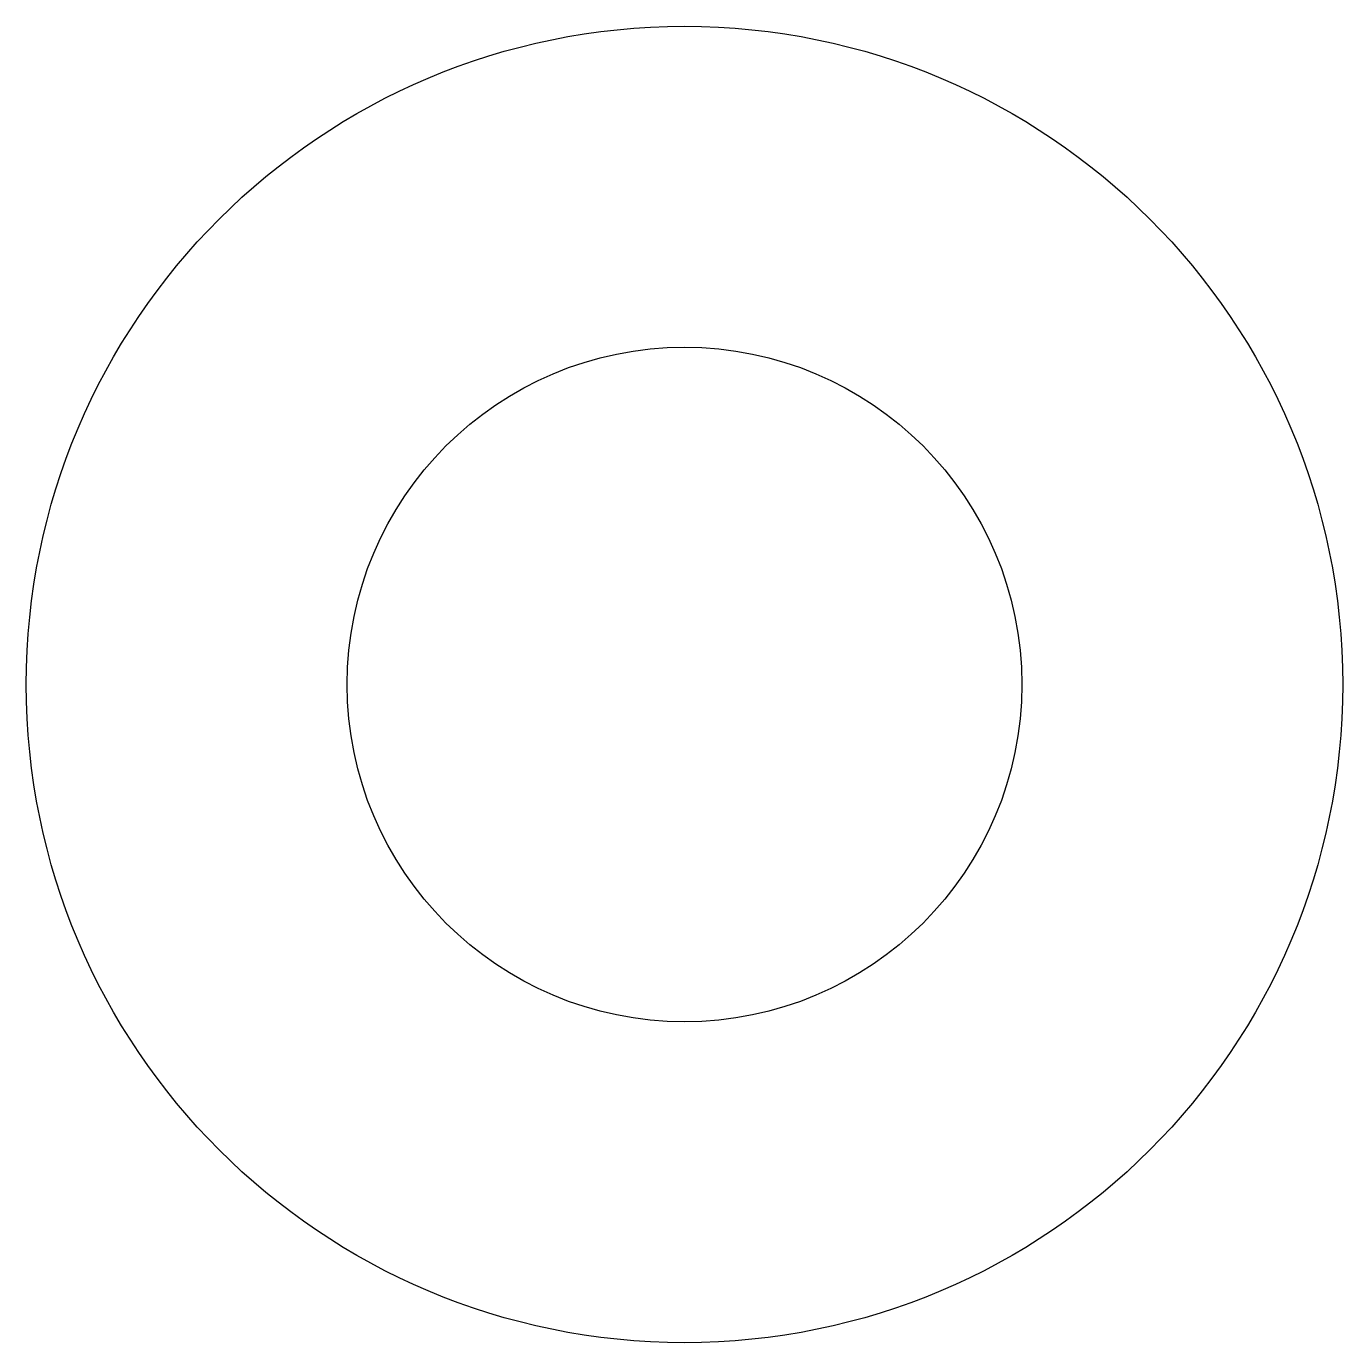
# Model space of a CAD drawing. Header units: millimetres. Extents: x -8 to 8, y -8 to 8.
import ezdxf

# ---------------------------------------------------------------- set-up
doc = ezdxf.new("R2010")
doc.units = ezdxf.units.MM
doc.layers.add('Part', color=7, linetype='CONTINUOUS')

msp = doc.modelspace()

# ---------------------------------------------------------------- linework, layer by layer
at = {"layer": 'Part'}
for p, q in [((4.1, 0), (4.1, 0, 0.5)), ((4.1, 0), (4.1, 0, 0.5)), ((8, 0), (8, 0, 0.5)), ((8, 0), (8, 0, 0.5))]:
    msp.add_line(p, q, dxfattribs=at)
for centre, radius in [((0, 0, 0.5), 8), ((0, 0), 8), ((0, 0, 0.5), 8), ((0, 0), 8), ((0, 0, 0.5), 4.1), ((0, 0), 4.1), ((0, 0, 0.5), 4.1), ((0, 0), 4.1)]:
    msp.add_circle(centre, radius, dxfattribs=at)

doc.saveas('drawing.dxf')
